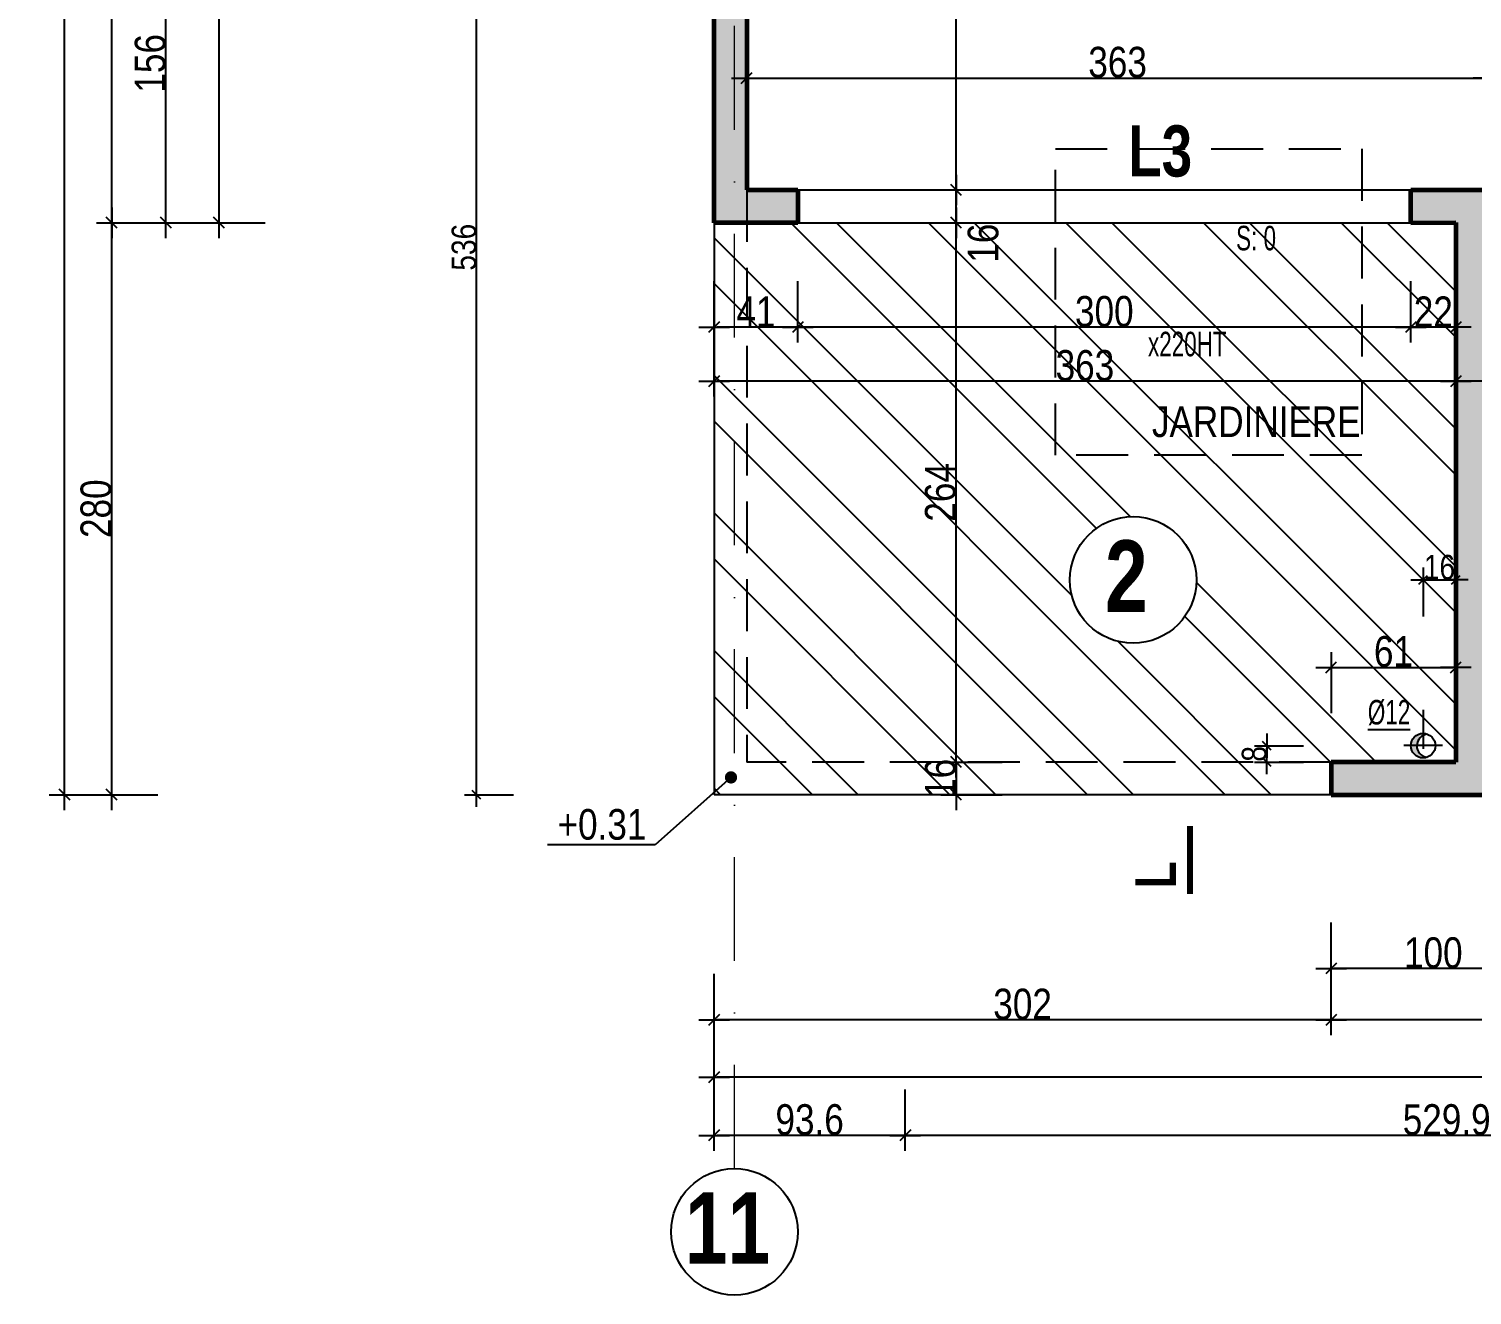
# Model space of a CAD drawing. Header units: millimetres. Extents: x 30537 to 37023, y -37354 to 0.
# Drawn here: x 30614 to 31320, y -36906 to -36286 of the extents above; entities that cross this region are included whole.
import ezdxf
from ezdxf.enums import TextEntityAlignment as Align

# ---------------------------------------------------------------- set-up
doc = ezdxf.new("R2010")
doc.units = ezdxf.units.MM
doc.linetypes.add('CACHEX2', pattern=[19.05, 12.7, -6.35])
doc.linetypes.add('TIRETPTX2', pattern=[50.8, 25.4, -12.7, 0, -12.7])
for name, color, linetype in [('01_cote_gen', 4, 'Continuous'), ('01_linteaux', 2, 'Continuous'), ('01_murs_sup', 2, 'CACHEX2'), ('01_poch_murs', 253, 'Continuous'), ('01_poch_poteaux', 250, 'Continuous'), ('01_resv', 32, 'Continuous'), ('01_texte', 230, 'Continuous'), ('AA_COTES', 2, 'Continuous')]:
    doc.layers.add(name, color=color, linetype=linetype)
doc.layers.add('01_murs_coup', color=5, linetype='Continuous', lineweight=60)
doc.layers.add('01_tram_axes', color=2, linetype='TIRETPTX2', lineweight=9)
doc.styles.add('ARIAL NA', font='ARIALN.TTF')
doc.styles.add('impact', font='impact.ttf')
doc.styles.add('STYLE2', font='ARIALN.TTF')
doc.dimstyles.new('JB50', dxfattribs={"dimscale": 0.1, "dimtxt": 150, "dimasz": 15, "dimexe": 0.1, "dimexo": 0.1, "dimgap": 0.09, "dimtad": 1, "dimdec": 1, "dimdsep": 46, "dimtxsty": 'STYLE2', "dimblk1": 'BOND_G', "dimblk2": 'BOND_D', "dimsah": 1, "dimcen": 1.5, "dimdle": 0.01, "dimse1": 1, "dimse2": 1, "dimclrd": 4, "dimclre": 2, "dimclrt": 6, "dimazin": 2, "dimtfac": 2.333333, "dimtdec": 1, "dimtix": 1, "dimtmove": 2, "dimatfit": 3, "dimldrblk": 'BOND_G', "dimfxl": 1, "dimtolj": 1, "dimtzin": 0, "dimarcsym": 0})
doc.dimstyles.new('JB50res', dxfattribs={"dimscale": 0.1, "dimtxt": 120, "dimasz": 12, "dimexe": 0.1, "dimexo": 0.1, "dimgap": 0.09, "dimtad": 1, "dimdec": 1, "dimdsep": 46, "dimtxsty": 'STYLE2', "dimblk1": 'BOND_G', "dimblk2": 'BOND_D', "dimsah": 1, "dimcen": 1.5, "dimdle": 0.01, "dimse1": 1, "dimse2": 1, "dimclrd": 4, "dimclre": 2, "dimclrt": 6, "dimazin": 2, "dimtfac": 2.333333, "dimtdec": 1, "dimtix": 1, "dimtmove": 2, "dimatfit": 3, "dimldrblk": 'BOND_G', "dimfxl": 1, "dimtolj": 1, "dimtzin": 0, "dimarcsym": 0})

# ---------------------------------------------------------------- blocks, each defined once
blk = doc.blocks.new('BOND_G')
at = {"layer": 'AA_COTES', "color": 0}
for p, q in [((0, -5), (0, 15)), ((5, 0), (-5, 0)), ((1.77, 1.77), (-1.77, -1.77))]:
    blk.add_line(p, q, dxfattribs=at)
blk = doc.blocks.new('BOND_D')
at = {"layer": 'AA_COTES', "color": 0}
for p, q in [((0, 5), (0, -15)), ((5, 0), (-5, 0)), ((-1.77, -1.77), (1.77, 1.77))]:
    blk.add_line(p, q, dxfattribs=at)
blk = doc.blocks.new('*D4093')
at = {"layer": '01_cote_gen', "color": 4, "lineweight": -2, "ltscale": 0.1, "transparency": 16777216}
blk.add_line((30631.48, -36659.51), (30631.48, -33953.51), dxfattribs=at)
at = {"layer": 'Defpoints', "color": 0, "ltscale": 0.1, "transparency": 16777216}
for p in [(30631.48, -33952.01), (30672.52, -33952.01), (30760.06, -36661.01)]:
    blk.add_point(p, dxfattribs=at)
at = {"layer": '01_cote_gen', "color": 4, "lineweight": -2, "ltscale": 0.1, "transparency": 16777216, "xscale": 1.5, "yscale": 1.5, "zscale": 1.5}
for name, p, rotation in [('BOND_D', (30631.48, -33952.01), 90), ('BOND_G', (30631.48, -36661.01), 270)]:
    blk.add_blockref(name, p, dxfattribs=dict(at, rotation=rotation))
at = {"layer": '01_cote_gen', "color": 6, "ltscale": 0.1, "transparency": 16777216, "insert": (30623.81, -35306.51), "char_height": 15, "attachment_point": 5, "rotation": 90, "style": 'STYLE2'}
blk.add_mtext('\\A1;2709', dxfattribs=at)
blk = doc.blocks.new('*D4094')
at = {"layer": '01_cote_gen', "color": 4, "lineweight": -2, "ltscale": 0.1, "transparency": 16777216}
blk.add_line((30654.52, -36659.51), (30654.52, -36382.51), dxfattribs=at)
at = {"layer": 'Defpoints', "color": 0, "ltscale": 0.1, "transparency": 16777216}
for p in [(30654.52, -36381.01), (30760.06, -36381.01), (30760.06, -36661.01)]:
    blk.add_point(p, dxfattribs=at)
at = {"layer": '01_cote_gen', "color": 4, "lineweight": -2, "ltscale": 0.1, "transparency": 16777216, "xscale": 1.5, "yscale": 1.5, "zscale": 1.5}
for name, p, rotation in [('BOND_D', (30654.52, -36381.01), 90), ('BOND_G', (30654.52, -36661.01), 270)]:
    blk.add_blockref(name, p, dxfattribs=dict(at, rotation=rotation))
at = {"layer": '01_cote_gen', "color": 6, "ltscale": 0.1, "transparency": 16777216, "insert": (30646.85, -36521.01), "char_height": 15, "attachment_point": 5, "rotation": 90, "style": 'STYLE2'}
blk.add_mtext('\\A1;280', dxfattribs=at)
blk = doc.blocks.new('*D4095')
at = {"layer": '01_cote_gen', "color": 4, "lineweight": -2, "ltscale": 0.1, "transparency": 16777216}
blk.add_line((30654.52, -36379.51), (30654.52, -33953.51), dxfattribs=at)
at = {"layer": 'Defpoints', "color": 0, "ltscale": 0.1, "transparency": 16777216}
for p in [(30654.52, -33952.01), (30672.52, -33952.01), (30672.52, -36381.01)]:
    blk.add_point(p, dxfattribs=at)
at = {"layer": '01_cote_gen', "color": 4, "lineweight": -2, "ltscale": 0.1, "transparency": 16777216, "xscale": 1.5, "yscale": 1.5, "zscale": 1.5}
for name, p, rotation in [('BOND_D', (30654.52, -33952.01), 90), ('BOND_G', (30654.52, -36381.01), 270)]:
    blk.add_blockref(name, p, dxfattribs=dict(at, rotation=rotation))
at = {"layer": '01_cote_gen', "color": 6, "ltscale": 0.1, "transparency": 16777216, "insert": (30646.85, -35166.51), "char_height": 15, "attachment_point": 5, "rotation": 90, "style": 'STYLE2'}
blk.add_mtext('\\A1;2429', dxfattribs=at)
blk = doc.blocks.new('*D4096')
at = {"layer": '01_cote_gen', "color": 4, "lineweight": -2, "ltscale": 0.1, "transparency": 16777216}
blk.add_line((30681.07, -36379.51), (30681.07, -36226.51), dxfattribs=at)
at = {"layer": 'Defpoints', "color": 0, "ltscale": 0.1, "transparency": 16777216}
for p in [(30681.07, -36225.01), (30760.06, -36225.01), (30760.06, -36381.01)]:
    blk.add_point(p, dxfattribs=at)
at = {"layer": '01_cote_gen', "color": 4, "lineweight": -2, "ltscale": 0.1, "transparency": 16777216, "xscale": 1.5, "yscale": 1.5, "zscale": 1.5}
for name, p, rotation in [('BOND_D', (30681.07, -36225.01), 90), ('BOND_G', (30681.07, -36381.01), 270)]:
    blk.add_blockref(name, p, dxfattribs=dict(at, rotation=rotation))
at = {"layer": '01_cote_gen', "color": 6, "ltscale": 0.1, "transparency": 16777216, "insert": (30673.4, -36303.01), "char_height": 15, "attachment_point": 5, "rotation": 90, "style": 'STYLE2'}
blk.add_mtext('\\A1;156', dxfattribs=at)
blk = doc.blocks.new('*D4107')
at = {"layer": '01_cote_gen', "color": 4, "lineweight": -2, "ltscale": 2, "transparency": 16777216}
blk.add_line((32029.77, -36771.24), (31252.77, -36771.24), dxfattribs=at)
at = {"layer": 'Defpoints', "color": 0, "ltscale": 2, "transparency": 16777216}
for p in [(31251.27, -36685.56), (32031.27, -36685.56), (31251.27, -36771.24)]:
    blk.add_point(p, dxfattribs=at)
at = {"layer": '01_cote_gen', "color": 4, "lineweight": -2, "ltscale": 2, "transparency": 16777216, "xscale": 1.5, "yscale": 1.5, "zscale": 1.5, "rotation": 180}
blk.add_blockref('BOND_D', (31251.27, -36771.24), dxfattribs=at)
at = {"layer": '01_cote_gen', "color": 4, "lineweight": -2, "ltscale": 2, "transparency": 16777216, "xscale": 1.5, "yscale": 1.5, "zscale": 1.5}
blk.add_blockref('BOND_G', (32031.27, -36771.24), dxfattribs=at)
at = {"layer": '01_cote_gen', "color": 6, "lineweight": 0, "ltscale": 2, "transparency": 16777216, "insert": (31614.28, -36763.57), "char_height": 15, "attachment_point": 5, "style": 'STYLE2'}
blk.add_mtext('\\A1;780', dxfattribs=at)
blk = doc.blocks.new('*D4108')
at = {"layer": '01_cote_gen', "color": 4, "lineweight": -2, "ltscale": 2, "transparency": 16777216}
blk.add_line((31249.77, -36771.24), (30950.77, -36771.24), dxfattribs=at)
at = {"layer": 'Defpoints', "color": 0, "ltscale": 2, "transparency": 16777216}
for p in [(30949.27, -36685.56), (31251.27, -36685.56), (30949.27, -36771.24)]:
    blk.add_point(p, dxfattribs=at)
at = {"layer": '01_cote_gen', "color": 4, "lineweight": -2, "ltscale": 2, "transparency": 16777216, "xscale": 1.5, "yscale": 1.5, "zscale": 1.5, "rotation": 180}
blk.add_blockref('BOND_D', (30949.27, -36771.24), dxfattribs=at)
at = {"layer": '01_cote_gen', "color": 4, "lineweight": -2, "ltscale": 2, "transparency": 16777216, "xscale": 1.5, "yscale": 1.5, "zscale": 1.5}
blk.add_blockref('BOND_G', (31251.27, -36771.24), dxfattribs=at)
at = {"layer": '01_cote_gen', "color": 6, "lineweight": 0, "ltscale": 2, "transparency": 16777216, "insert": (31100.27, -36763.57), "char_height": 15, "attachment_point": 5, "style": 'STYLE2'}
blk.add_mtext('\\A1;302', dxfattribs=at)
blk = doc.blocks.new('*D4109')
at = {"layer": '01_cote_gen', "color": 4, "lineweight": -2, "ltscale": 2, "transparency": 16777216}
blk.add_line((32331.76, -36799.34), (30950.77, -36799.34), dxfattribs=at)
at = {"layer": 'Defpoints', "color": 0, "ltscale": 2, "transparency": 16777216}
for p in [(30949.27, -36753.24), (32333.26, -36753.24), (30949.27, -36799.34)]:
    blk.add_point(p, dxfattribs=at)
at = {"layer": '01_cote_gen', "color": 4, "lineweight": -2, "ltscale": 2, "transparency": 16777216, "xscale": 1.5, "yscale": 1.5, "zscale": 1.5, "rotation": 180}
blk.add_blockref('BOND_D', (30949.27, -36799.34), dxfattribs=at)
at = {"layer": '01_cote_gen', "color": 4, "lineweight": -2, "ltscale": 2, "transparency": 16777216, "xscale": 1.5, "yscale": 1.5, "zscale": 1.5}
blk.add_blockref('BOND_G', (32333.26, -36799.34), dxfattribs=at)
at = {"layer": '01_cote_gen', "color": 6, "lineweight": 0, "ltscale": 2, "transparency": 16777216, "insert": (31641.26, -36791.67), "char_height": 15, "attachment_point": 5, "style": 'STYLE2'}
blk.add_mtext('\\A1;1384', dxfattribs=at)
blk = doc.blocks.new('*D4472')
at = {"layer": '01_cote_gen', "color": 4, "lineweight": -2, "ltscale": 2, "transparency": 16777216}
blk.add_line((31349.77, -36746.1), (31252.77, -36746.1), dxfattribs=at)
at = {"layer": 'Defpoints', "color": 0, "ltscale": 2, "transparency": 16777216}
for p in [(31251.27, -36661.01), (31351.27, -36661.01), (31251.27, -36746.1)]:
    blk.add_point(p, dxfattribs=at)
at = {"layer": '01_cote_gen', "color": 4, "lineweight": -2, "ltscale": 2, "transparency": 16777216, "xscale": 1.5, "yscale": 1.5, "zscale": 1.5, "rotation": 180}
blk.add_blockref('BOND_D', (31251.27, -36746.1), dxfattribs=at)
at = {"layer": '01_cote_gen', "color": 4, "lineweight": -2, "ltscale": 2, "transparency": 16777216, "xscale": 1.5, "yscale": 1.5, "zscale": 1.5}
blk.add_blockref('BOND_G', (31351.27, -36746.1), dxfattribs=at)
at = {"layer": '01_cote_gen', "color": 6, "lineweight": 0, "ltscale": 2, "transparency": 16777216, "insert": (31301.27, -36738.43), "char_height": 15, "attachment_point": 5, "style": 'STYLE2'}
blk.add_mtext('\\A1;100', dxfattribs=at)
blk = doc.blocks.new('*D4145')
at = {"layer": '01_cote_gen', "color": 4, "lineweight": -2, "ltscale": 0.1, "transparency": 16777216}
blk.add_line((30707.03, -36379.51), (30707.03, -35584.51), dxfattribs=at)
at = {"layer": 'Defpoints', "color": 0, "ltscale": 0.1, "transparency": 16777216}
for p in [(30707.03, -35583.01), (30925.19, -35583.01), (31057.89, -36381.01)]:
    blk.add_point(p, dxfattribs=at)
at = {"layer": '01_cote_gen', "color": 4, "lineweight": -2, "ltscale": 0.1, "transparency": 16777216, "xscale": 1.5, "yscale": 1.5, "zscale": 1.5}
for name, p, rotation in [('BOND_D', (30707.03, -35583.01), 90), ('BOND_G', (30707.03, -36381.01), 270)]:
    blk.add_blockref(name, p, dxfattribs=dict(at, rotation=rotation))
at = {"layer": '01_cote_gen', "color": 6, "ltscale": 0.1, "transparency": 16777216, "insert": (30699.37, -35982.01), "char_height": 15, "attachment_point": 5, "rotation": 90, "style": 'STYLE2'}
blk.add_mtext('\\A1;798', dxfattribs=at)
blk = doc.blocks.new('*D4201')
at = {"layer": '01_cote_gen', "color": 4, "lineweight": -2, "ltscale": 0.1, "transparency": 16777216}
blk.add_line((31326.77, -36458.63), (31313.77, -36458.63), dxfattribs=at)
at = {"layer": 'Defpoints', "color": 0, "ltscale": 0.1, "transparency": 16777216}
for p in [(31312.27, -36423.56), (31328.27, -36423.56), (31312.27, -36458.63)]:
    blk.add_point(p, dxfattribs=at)
at = {"layer": '01_cote_gen', "color": 4, "lineweight": -2, "ltscale": 0.1, "transparency": 16777216, "xscale": 1.5, "yscale": 1.5, "zscale": 1.5, "rotation": 180}
blk.add_blockref('BOND_D', (31312.27, -36458.63), dxfattribs=at)
at = {"layer": '01_cote_gen', "color": 4, "lineweight": -2, "ltscale": 0.1, "transparency": 16777216, "xscale": 1.5, "yscale": 1.5, "zscale": 1.5}
blk.add_blockref('BOND_G', (31328.27, -36458.63), dxfattribs=at)
at = {"layer": '01_cote_gen', "color": 6, "ltscale": 0.1, "transparency": 16777216, "insert": (31340.69, -36471.23), "char_height": 15, "attachment_point": 5, "style": 'STYLE2'}
blk.add_mtext('\\A1;16', dxfattribs=at)
blk = doc.blocks.new('*D4202')
at = {"layer": '01_cote_gen', "color": 4, "lineweight": -2, "ltscale": 0.1, "transparency": 16777216}
blk.add_line((31310.77, -36432.17), (31291.77, -36432.17), dxfattribs=at)
at = {"layer": 'Defpoints', "color": 0, "ltscale": 0.1, "transparency": 16777216}
for p in [(31290.27, -36354.54), (31312.27, -36354.54), (31290.27, -36432.17)]:
    blk.add_point(p, dxfattribs=at)
at = {"layer": '01_cote_gen', "color": 4, "lineweight": -2, "ltscale": 0.1, "transparency": 16777216, "xscale": 1.5, "yscale": 1.5, "zscale": 1.5, "rotation": 180}
blk.add_blockref('BOND_D', (31290.27, -36432.17), dxfattribs=at)
at = {"layer": '01_cote_gen', "color": 4, "lineweight": -2, "ltscale": 0.1, "transparency": 16777216, "xscale": 1.5, "yscale": 1.5, "zscale": 1.5}
blk.add_blockref('BOND_G', (31312.27, -36432.17), dxfattribs=at)
at = {"layer": '01_cote_gen', "color": 6, "ltscale": 0.1, "transparency": 16777216, "insert": (31301.27, -36424.63), "char_height": 15, "attachment_point": 5, "style": 'STYLE2'}
blk.add_mtext('\\A1;22', dxfattribs=at)
blk = doc.blocks.new('*D4203')
at = {"layer": '01_cote_gen', "color": 4, "lineweight": -2, "ltscale": 0.1, "transparency": 16777216}
blk.add_line((31288.77, -36432.17), (30991.77, -36432.17), dxfattribs=at)
at = {"layer": 'Defpoints', "color": 0, "ltscale": 0.1, "transparency": 16777216}
for p in [(30990.27, -36354.54), (31290.27, -36354.54), (30990.27, -36432.17)]:
    blk.add_point(p, dxfattribs=at)
at = {"layer": '01_cote_gen', "color": 4, "lineweight": -2, "ltscale": 0.1, "transparency": 16777216, "xscale": 1.5, "yscale": 1.5, "zscale": 1.5, "rotation": 180}
blk.add_blockref('BOND_D', (30990.27, -36432.17), dxfattribs=at)
at = {"layer": '01_cote_gen', "color": 4, "lineweight": -2, "ltscale": 0.1, "transparency": 16777216, "xscale": 1.5, "yscale": 1.5, "zscale": 1.5}
blk.add_blockref('BOND_G', (31290.27, -36432.17), dxfattribs=at)
at = {"layer": '01_cote_gen', "color": 6, "ltscale": 0.1, "transparency": 16777216, "insert": (31140.27, -36424.5), "char_height": 15, "attachment_point": 5, "style": 'STYLE2'}
blk.add_mtext('\\A1;300', dxfattribs=at)
blk = doc.blocks.new('*D4204')
at = {"layer": '01_cote_gen', "color": 4, "lineweight": -2, "ltscale": 0.1, "transparency": 16777216}
blk.add_line((30988.77, -36432.17), (30950.77, -36432.17), dxfattribs=at)
at = {"layer": 'Defpoints', "color": 0, "ltscale": 0.1, "transparency": 16777216}
for p in [(30990.27, -36354.54), (30949.27, -36371.15), (30949.27, -36432.17)]:
    blk.add_point(p, dxfattribs=at)
at = {"layer": '01_cote_gen', "color": 4, "lineweight": -2, "ltscale": 0.1, "transparency": 16777216, "xscale": 1.5, "yscale": 1.5, "zscale": 1.5, "rotation": 180}
blk.add_blockref('BOND_D', (30949.27, -36432.17), dxfattribs=at)
at = {"layer": '01_cote_gen', "color": 4, "lineweight": -2, "ltscale": 0.1, "transparency": 16777216, "xscale": 1.5, "yscale": 1.5, "zscale": 1.5}
blk.add_blockref('BOND_G', (30990.27, -36432.17), dxfattribs=at)
at = {"layer": '01_cote_gen', "color": 6, "ltscale": 0.1, "transparency": 16777216, "insert": (30969.77, -36424.63), "char_height": 15, "attachment_point": 5, "style": 'STYLE2'}
blk.add_mtext('\\A1;41', dxfattribs=at)
blk = doc.blocks.new('*D4205')
at = {"layer": '01_cote_gen', "color": 4, "lineweight": -2, "ltscale": 0.1, "transparency": 16777216}
blk.add_line((31310.77, -36458.63), (30950.77, -36458.63), dxfattribs=at)
at = {"layer": 'Defpoints', "color": 0, "ltscale": 0.1, "transparency": 16777216}
for p in [(30949.27, -36451.13), (31312.27, -36451.13), (30949.27, -36458.63)]:
    blk.add_point(p, dxfattribs=at)
at = {"layer": '01_cote_gen', "color": 4, "lineweight": -2, "ltscale": 0.1, "transparency": 16777216, "xscale": 1.5, "yscale": 1.5, "zscale": 1.5, "rotation": 180}
blk.add_blockref('BOND_D', (30949.27, -36458.63), dxfattribs=at)
at = {"layer": '01_cote_gen', "color": 4, "lineweight": -2, "ltscale": 0.1, "transparency": 16777216, "xscale": 1.5, "yscale": 1.5, "zscale": 1.5}
blk.add_blockref('BOND_G', (31312.27, -36458.63), dxfattribs=at)
at = {"layer": '01_cote_gen', "color": 6, "ltscale": 0.1, "transparency": 16777216, "insert": (31130.77, -36450.97), "char_height": 15, "attachment_point": 5, "style": 'STYLE2'}
blk.add_mtext('\\A1;363', dxfattribs=at)
blk = doc.blocks.new('*D4208')
at = {"layer": '01_cote_gen', "color": 4, "lineweight": -2, "ltscale": 0.1, "transparency": 16777216}
blk.add_line((31252.77, -36598.67), (31310.77, -36598.67), dxfattribs=at)
at = {"layer": 'Defpoints', "color": 0, "ltscale": 0.1, "transparency": 16777216}
for p in [(31312.27, -36598.67), (31312.27, -36610.19), (31251.27, -36645.01)]:
    blk.add_point(p, dxfattribs=at)
at = {"layer": '01_cote_gen', "color": 4, "lineweight": -2, "ltscale": 0.1, "transparency": 16777216, "xscale": 1.5, "yscale": 1.5, "zscale": 1.5, "rotation": 180}
blk.add_blockref('BOND_G', (31251.27, -36598.67), dxfattribs=at)
at = {"layer": '01_cote_gen', "color": 4, "lineweight": -2, "ltscale": 0.1, "transparency": 16777216, "xscale": 1.5, "yscale": 1.5, "zscale": 1.5}
blk.add_blockref('BOND_D', (31312.27, -36598.67), dxfattribs=at)
at = {"layer": '01_cote_gen', "color": 6, "ltscale": 0.1, "transparency": 16777216, "insert": (31281.77, -36591), "char_height": 15, "attachment_point": 5, "style": 'STYLE2'}
blk.add_mtext('\\A1;61', dxfattribs=at)
blk = doc.blocks.new('*D4210')
at = {"layer": '01_cote_gen', "color": 4, "lineweight": -2, "ltscale": 0.1, "transparency": 16777216}
blk.add_line((31067.77, -36379.51), (31067.77, -36366.51), dxfattribs=at)
at = {"layer": 'Defpoints', "color": 0, "ltscale": 0.1, "transparency": 16777216}
for p in [(31067.77, -36365.01), (31070.04, -36365.01), (31070.04, -36381.01)]:
    blk.add_point(p, dxfattribs=at)
at = {"layer": '01_cote_gen', "color": 4, "lineweight": -2, "ltscale": 0.1, "transparency": 16777216, "xscale": 1.5, "yscale": 1.5, "zscale": 1.5}
for name, p, rotation in [('BOND_D', (31067.77, -36365.01), 90), ('BOND_G', (31067.77, -36381.01), 270)]:
    blk.add_blockref(name, p, dxfattribs=dict(at, rotation=rotation))
at = {"layer": '01_cote_gen', "color": 6, "ltscale": 0.1, "transparency": 16777216, "insert": (31081.02, -36391.04), "char_height": 15, "attachment_point": 5, "rotation": 90, "style": 'STYLE2'}
blk.add_mtext('\\A1;16', dxfattribs=at)
blk = doc.blocks.new('*D4211')
at = {"layer": '01_cote_gen', "color": 4, "lineweight": -2, "ltscale": 0.1, "transparency": 16777216}
blk.add_line((31067.77, -36363.51), (31067.77, -35610.51), dxfattribs=at)
at = {"layer": 'Defpoints', "color": 0, "ltscale": 0.1, "transparency": 16777216}
for p in [(31067.77, -35609.01), (31133.66, -35609.01), (31075.27, -36365.01)]:
    blk.add_point(p, dxfattribs=at)
at = {"layer": '01_cote_gen', "color": 4, "lineweight": -2, "ltscale": 0.1, "transparency": 16777216, "xscale": 1.5, "yscale": 1.5, "zscale": 1.5}
for name, p, rotation in [('BOND_D', (31067.77, -35609.01), 90), ('BOND_G', (31067.77, -36365.01), 270)]:
    blk.add_blockref(name, p, dxfattribs=dict(at, rotation=rotation))
at = {"layer": '01_cote_gen', "color": 6, "ltscale": 0.1, "transparency": 16777216, "insert": (31060.1, -35987.01), "char_height": 15, "attachment_point": 5, "rotation": 90, "style": 'STYLE2'}
blk.add_mtext('\\A1;756', dxfattribs=at)
blk = doc.blocks.new('*D4216')
at = {"layer": '01_cote_gen', "color": 4, "lineweight": -2, "ltscale": 0.1, "transparency": 16777216}
blk.add_line((30966.77, -36310.2), (31326.77, -36310.2), dxfattribs=at)
at = {"layer": 'Defpoints', "color": 0, "ltscale": 0.1, "transparency": 16777216}
for p in [(31328.27, -36310.2), (30965.27, -36312.22), (31328.27, -36365)]:
    blk.add_point(p, dxfattribs=at)
at = {"layer": '01_cote_gen', "color": 4, "lineweight": -2, "ltscale": 0.1, "transparency": 16777216, "xscale": 1.5, "yscale": 1.5, "zscale": 1.5, "rotation": 180}
blk.add_blockref('BOND_G', (30965.27, -36310.2), dxfattribs=at)
at = {"layer": '01_cote_gen', "color": 4, "lineweight": -2, "ltscale": 0.1, "transparency": 16777216, "xscale": 1.5, "yscale": 1.5, "zscale": 1.5}
blk.add_blockref('BOND_D', (31328.27, -36310.2), dxfattribs=at)
at = {"layer": '01_cote_gen', "color": 6, "ltscale": 0.1, "transparency": 16777216, "insert": (31146.77, -36302.54), "char_height": 15, "attachment_point": 5, "style": 'STYLE2'}
blk.add_mtext('\\A1;363', dxfattribs=at)
blk = doc.blocks.new('*D4217')
at = {"layer": '01_cote_gen', "color": 4, "lineweight": -2, "ltscale": 0.1, "transparency": 16777216}
blk.add_line((31370.22, -36366.5), (31370.22, -36643.51), dxfattribs=at)
at = {"layer": 'Defpoints', "color": 0, "ltscale": 0.1, "transparency": 16777216}
for p in [(31315.08, -36365), (31338.08, -36645.01), (31370.22, -36645.01)]:
    blk.add_point(p, dxfattribs=at)
at = {"layer": '01_cote_gen', "color": 4, "lineweight": -2, "ltscale": 0.1, "transparency": 16777216, "xscale": 1.5, "yscale": 1.5, "zscale": 1.5}
for name, p, rotation in [('BOND_G', (31370.22, -36365), 90), ('BOND_D', (31370.22, -36645.01), 270)]:
    blk.add_blockref(name, p, dxfattribs=dict(at, rotation=rotation))
at = {"layer": '01_cote_gen', "color": 6, "ltscale": 0.1, "transparency": 16777216, "insert": (31362.56, -36505), "char_height": 15, "attachment_point": 5, "rotation": 90, "style": 'STYLE2'}
blk.add_mtext('\\A1;280', dxfattribs=at)
blk = doc.blocks.new('*D4234')
at = {"layer": '01_cote_gen', "color": 4, "lineweight": -2, "ltscale": 0.1, "transparency": 16777216}
for p, q in [((31067.77, -36643.51), (31067.77, -36642.01)), ((31067.77, -36645.01), (31067.77, -36661.01)), ((31067.77, -36662.51), (31067.77, -36664.01))]:
    blk.add_line(p, q, dxfattribs=at)
at = {"layer": 'Defpoints', "color": 0, "ltscale": 0.1, "transparency": 16777216}
for p in [(31251.27, -36645.01), (31067.77, -36661.01), (31238.68, -36661.01)]:
    blk.add_point(p, dxfattribs=at)
at = {"layer": '01_cote_gen', "color": 4, "lineweight": -2, "ltscale": 0.1, "transparency": 16777216, "xscale": 1.5, "yscale": 1.5, "zscale": 1.5}
for name, p, rotation in [('BOND_G', (31067.77, -36645.01), 270), ('BOND_D', (31067.77, -36661.01), 90)]:
    blk.add_blockref(name, p, dxfattribs=dict(at, rotation=rotation))
at = {"layer": '01_cote_gen', "color": 6, "ltscale": 0.1, "transparency": 16777216, "insert": (31060.1, -36653.01), "char_height": 15, "attachment_point": 5, "rotation": 90, "style": 'STYLE2'}
blk.add_mtext('\\A1;16', dxfattribs=at)
blk = doc.blocks.new('*D4235')
at = {"layer": '01_cote_gen', "color": 4, "lineweight": -2, "ltscale": 0.1, "transparency": 16777216}
blk.add_line((31067.77, -36643.51), (31067.77, -36382.51), dxfattribs=at)
at = {"layer": 'Defpoints', "color": 0, "ltscale": 0.1, "transparency": 16777216}
for p in [(31067.77, -36381.01), (31090.27, -36381.01), (31090.27, -36645.01)]:
    blk.add_point(p, dxfattribs=at)
at = {"layer": '01_cote_gen', "color": 4, "lineweight": -2, "ltscale": 0.1, "transparency": 16777216, "xscale": 1.5, "yscale": 1.5, "zscale": 1.5}
for name, p, rotation in [('BOND_D', (31067.77, -36381.01), 90), ('BOND_G', (31067.77, -36645.01), 270)]:
    blk.add_blockref(name, p, dxfattribs=dict(at, rotation=rotation))
at = {"layer": '01_cote_gen', "color": 6, "ltscale": 0.1, "transparency": 16777216, "insert": (31060.1, -36513.01), "char_height": 15, "attachment_point": 5, "rotation": 90, "style": 'STYLE2'}
blk.add_mtext('\\A1;264', dxfattribs=at)
blk = doc.blocks.new('*D4270')
at = {"layer": '01_cote_gen', "color": 4, "lineweight": -2, "ltscale": 0.1, "transparency": 16777216}
blk.add_line((31571.27, -36827.78), (31044.36, -36827.78), dxfattribs=at)
at = {"layer": 'Defpoints', "color": 0, "ltscale": 0.1, "transparency": 16777216}
for p in [(31042.86, -36787.68), (31042.86, -36827.78), (31572.77, -36827.75)]:
    blk.add_point(p, dxfattribs=at)
at = {"layer": '01_cote_gen', "color": 4, "lineweight": -2, "ltscale": 0.1, "transparency": 16777216, "xscale": 1.5, "yscale": 1.5, "zscale": 1.5, "rotation": 180}
blk.add_blockref('BOND_D', (31042.86, -36827.78), dxfattribs=at)
at = {"layer": '01_cote_gen', "color": 4, "lineweight": -2, "ltscale": 0.1, "transparency": 16777216, "xscale": 1.5, "yscale": 1.5, "zscale": 1.5}
blk.add_blockref('BOND_G', (31572.77, -36827.78), dxfattribs=at)
at = {"layer": '01_cote_gen', "color": 6, "ltscale": 0.1, "transparency": 16777216, "insert": (31307.82, -36820.12), "char_height": 15, "attachment_point": 5, "style": 'STYLE2'}
blk.add_mtext('\\A1;529.9', dxfattribs=at)
blk = doc.blocks.new('*D4271')
at = {"layer": '01_cote_gen', "color": 4, "lineweight": -2, "ltscale": 0.1, "transparency": 16777216}
blk.add_line((31041.36, -36827.78), (30950.77, -36827.78), dxfattribs=at)
at = {"layer": 'Defpoints', "color": 0, "ltscale": 0.1, "transparency": 16777216}
for p in [(30949.27, -36806.84), (31042.86, -36811.8), (30949.27, -36827.78)]:
    blk.add_point(p, dxfattribs=at)
at = {"layer": '01_cote_gen', "color": 4, "lineweight": -2, "ltscale": 0.1, "transparency": 16777216, "xscale": 1.5, "yscale": 1.5, "zscale": 1.5, "rotation": 180}
blk.add_blockref('BOND_D', (30949.27, -36827.78), dxfattribs=at)
at = {"layer": '01_cote_gen', "color": 4, "lineweight": -2, "ltscale": 0.1, "transparency": 16777216, "xscale": 1.5, "yscale": 1.5, "zscale": 1.5}
blk.add_blockref('BOND_G', (31042.86, -36827.78), dxfattribs=at)
at = {"layer": '01_cote_gen', "color": 6, "ltscale": 0.1, "transparency": 16777216, "insert": (30996.06, -36820.12), "char_height": 15, "attachment_point": 5, "style": 'STYLE2'}
blk.add_mtext('\\A1;93.6', dxfattribs=at)
blk = doc.blocks.new('*D4070')
at = {"layer": '01_poch_poteaux', "color": 4, "lineweight": -2, "ltscale": 0.1, "transparency": 16777216}
blk.add_line((31219.75, -36643.81), (31219.75, -36638.21), dxfattribs=at)
at = {"layer": 'Defpoints', "color": 0, "ltscale": 0.1, "transparency": 16777216}
for p in [(31219.75, -36637.01), (31256.18, -36637.01), (31256.18, -36645.01)]:
    blk.add_point(p, dxfattribs=at)
at = {"layer": '01_poch_poteaux', "color": 4, "lineweight": -2, "ltscale": 0.1, "transparency": 16777216, "xscale": 1.2, "yscale": 1.2, "zscale": 1.2}
for name, p, rotation in [('BOND_D', (31219.75, -36637.01), 90), ('BOND_G', (31219.75, -36645.01), 270)]:
    blk.add_blockref(name, p, dxfattribs=dict(at, rotation=rotation))
at = {"layer": '01_poch_poteaux', "color": 6, "ltscale": 0.1, "transparency": 16777216, "insert": (31213.61, -36641.01), "char_height": 12, "attachment_point": 5, "rotation": 90, "style": 'STYLE2'}
blk.add_mtext('\\A1;8', dxfattribs=at)
blk = doc.blocks.new('*D4071')
at = {"layer": '01_poch_poteaux', "color": 4, "lineweight": -2, "ltscale": 0.1, "transparency": 16777216}
blk.add_line((31297.47, -36555.83), (31311.07, -36555.83), dxfattribs=at)
at = {"layer": 'Defpoints', "color": 0, "ltscale": 0.1, "transparency": 16777216}
for p in [(31312.27, -36555.83), (31296.27, -36570.24), (31312.27, -36570.24)]:
    blk.add_point(p, dxfattribs=at)
at = {"layer": '01_poch_poteaux', "color": 4, "lineweight": -2, "ltscale": 0.1, "transparency": 16777216, "xscale": 1.2, "yscale": 1.2, "zscale": 1.2, "rotation": 180}
blk.add_blockref('BOND_G', (31296.27, -36555.83), dxfattribs=at)
at = {"layer": '01_poch_poteaux', "color": 4, "lineweight": -2, "ltscale": 0.1, "transparency": 16777216, "xscale": 1.2, "yscale": 1.2, "zscale": 1.2}
blk.add_blockref('BOND_D', (31312.27, -36555.83), dxfattribs=at)
at = {"layer": '01_poch_poteaux', "color": 6, "ltscale": 0.1, "transparency": 16777216, "insert": (31304.27, -36549.69), "char_height": 12, "attachment_point": 5, "style": 'STYLE2'}
blk.add_mtext('\\A1;16', dxfattribs=at)
blk = doc.blocks.new('*D4434')
at = {"layer": '01_cote_gen', "color": 4, "lineweight": -2, "ltscale": 0.1, "transparency": 16777216}
blk.add_line((30833.08, -36659.81), (30833.08, -36126.21), dxfattribs=at)
at = {"layer": 'Defpoints', "color": 0, "ltscale": 0.1, "transparency": 16777216}
for p in [(30833.08, -36125.01), (30949.27, -36125.01), (30959.26, -36661.01)]:
    blk.add_point(p, dxfattribs=at)
at = {"layer": '01_cote_gen', "color": 4, "lineweight": -2, "ltscale": 0.1, "transparency": 16777216, "xscale": 1.2, "yscale": 1.2, "zscale": 1.2}
for name, p, rotation in [('BOND_D', (30833.08, -36125.01), 90), ('BOND_G', (30833.08, -36661.01), 270)]:
    blk.add_blockref(name, p, dxfattribs=dict(at, rotation=rotation))
at = {"layer": '01_cote_gen', "color": 6, "ltscale": 0.1, "transparency": 16777216, "insert": (30826.94, -36393.01), "char_height": 12, "attachment_point": 5, "rotation": 90, "style": 'STYLE2'}
blk.add_mtext('\\A1;536', dxfattribs=at)

msp = doc.modelspace()

# ---------------------------------------------------------------- hatches: boundary and pattern name
at = {"layer": '01_poch_murs', "ltscale": 0.1}
h = msp.add_hatch(color=256, dxfattribs=at)
h.dxf.hatch_style = 1
h.paths.add_polyline_path([(31662.26, -33952.01), (31565.27, -33952.01), (31565.27, -33752.01), (31565.27, -33952.01), (31462.26, -33952.01), (31462.26, -33968.01), (31565.26, -33968.01), (31565.26, -34613.01), (31583.26, -34613.01), (31583.26, -34579.01), (31959.27, -34579.01), (31959.26, -34560.98), (31583.26, -34561.01), (31583.26, -33968.01), (31662.26, -33968.01)])
h.paths.add_polyline_path([(31362.26, -33952.01), (31262.26, -33952.01), (31262.26, -33968.01), (31362.26, -33968.01)])
h.paths.add_polyline_path([(31062.26, -33952.01), (30949.27, -33952.01), (30949.27, -34424.01), (30965.27, -34424.01), (30965.27, -33968.01), (31062.26, -33968.01)])
h.paths.add_polyline_path([(32062.26, -33952.01), (31862.26, -33952.01), (31862.26, -33968.01), (32062.26, -33968.01)])
h.paths.add_polyline_path([(32333.26, -33752.01), (32317.27, -33752.01), (32317.27, -33952.01), (32317.26, -33952.01), (32162.26, -33952.01), (32162.26, -33968.01), (32317.26, -33968.01), (32317.26, -34561.01), (32061.26, -34561.01), (32061.26, -34579.01), (32333.26, -34578.99)])
h.paths.add_polyline_path([(32561.26, -33952.01), (32335.26, -33952.01), (32335.26, -34579.01), (32587.26, -34579.01), (32587.26, -34561.01), (32351.26, -34561.01), (32351.26, -33968.01), (32561.26, -33968.01)])
h.paths.add_polyline_path([(32819.26, -33952.01), (32661.26, -33952.01), (32661.26, -33968.01), (32819.26, -33968.01)])
h.paths.add_polyline_path([(33137.26, -33952.01), (32919.26, -33952.01), (32919.26, -33968.01), (33137.26, -33968.01)])
h.paths.add_polyline_path([(33374.26, -33952.01), (33237.26, -33952.01), (33237.26, -33968.01), (33358.26, -33968.01), (33358.26, -34019.01), (33374.26, -34019.01)])
h.paths.add_polyline_path([(33374.26, -34219.01), (33358.26, -34219.01), (33358.76, -34365.05), (33374.76, -34365.05)])
h.paths.add_polyline_path([(33374.76, -34465.05), (33358.76, -34465.05), (33358.26, -34635.01), (32932.26, -34635.01), (32932.26, -34570.01), (32912.26, -34570.01), (32912.26, -34635.01), (32746.26, -34635.01), (32746.26, -34561.01), (32689.26, -34561.01), (32689.26, -34579.01), (32728.26, -34579.01), (32728.26, -34709.01), (32689.26, -34709.01), (32689.26, -34727.01), (32746.26, -34727.01), (32746.26, -34653.01), (32912.26, -34653.01), (32912.26, -34718.01), (32932.26, -34718.01), (32932.26, -34653.01), (33358.26, -34653.01), (33358.26, -34823.01), (33374.26, -34823.01)])
h.paths.add_polyline_path([(32587.26, -34709.01), (32335.26, -34709.01), (32335.26, -35336.01), (32596.26, -35336.01), (32596.26, -35320.01), (32351.26, -35320.01), (32351.26, -34727.01), (32587.26, -34727.01)])
h.paths.add_polyline_path([(33374.26, -34923.01), (33358.26, -34923.01), (33358.26, -35019.01), (33374.26, -35019.01)])
h.paths.add_polyline_path([(31977.26, -34741.99), (31992.26, -34741.99), (31992.26, -34723.99), (31894.26, -34723.99), (31894.26, -34741.99), (31957.26, -34741.99), (31957.26, -34904.99), (31732.26, -34904.99), (31732.26, -34741.99), (31792.26, -34741.99), (31792.26, -34723.99), (31712.26, -34723.99), (31712.26, -35144.98), (31938.23, -35144.98), (31938.23, -35309.98), (31713.26, -35309.98), (31713.26, -35493.98), (31731.26, -35493.98), (31731.26, -35329.98), (31958.23, -35329.98), (31958.23, -35101.99), (32317.26, -35101.99), (32317.26, -35375.01), (32333.26, -35375.01), (32333.26, -34723.99), (32094.26, -34723.99), (32094.26, -34741.99), (32317.26, -34741.99), (32317.26, -35081.99), (31977.26, -35081.99)])
h.paths.add_polyline_path([(31957.26, -34924.99), (31957.26, -35014.99), (31732.26, -35014.99), (31732.26, -34924.99)], flags=16)
h.paths.add_polyline_path([(31957.26, -35034.99), (31957.26, -35081.99), (31938.23, -35081.99), (31938.23, -35124.98), (31732.26, -35124.98), (31732.26, -35034.99)], flags=16)
h.paths.add_polyline_path([(31583.26, -34715.01), (31565.26, -34715.01), (31565.26, -34779.01), (30965.27, -34779.01), (30965.27, -34524.01), (30949.27, -34524.01), (30949.27, -34924.01), (30965.27, -34924.01), (30965.27, -34797.01), (31565.26, -34797.01), (31565.26, -35203), (31583.26, -35203)])
h.paths.add_polyline_path([(31583.26, -35305), (31565.26, -35305), (31565.29, -35591.01), (30965.29, -35591.01), (30965.27, -35529.01), (30949.27, -35529.01), (30949.27, -35820.01), (30965.27, -35820.01), (30965.29, -35609.01), (31565.29, -35609.01), (31565.26, -35814.01), (31606.26, -35814.01), (31606.26, -35796.01), (31583.26, -35796.01)])
h.paths.add_polyline_path([(31731.26, -35595.98), (31713.26, -35595.98), (31713.26, -35796.01), (31708.26, -35796.01), (31708.26, -35814.01), (31713.26, -35814.01), (31713.26, -36205), (31482.26, -36205), (31482.26, -36223), (31713.26, -36223), (31713.26, -36381.01), (31953.26, -36381.01), (31953.26, -36645.01), (31698.27, -36645.01), (31698.27, -36661.01), (32031.27, -36661.01), (32031.27, -36645.01), (31969.26, -36645.01), (31969.26, -36381.01), (31987.26, -36381.01), (31987.26, -36365.01), (31731.26, -36365.01)])
h.paths.add_polyline_path([(32333.26, -35475.01), (32317.26, -35475.01), (32317.26, -35719.01), (32333.26, -35719.01)])
h.paths.add_polyline_path([(32333.26, -35819.01), (32317.26, -35819.01), (32317.26, -36019.01), (32333.26, -36019.01)])
h.paths.add_polyline_path([(32333.26, -36119.01), (32317.26, -36119.01), (32317.26, -36365.01), (32287.26, -36365.01), (32287.26, -36381.01), (32333.26, -36381.01)])
h.paths.add_polyline_path([(31328.27, -36365), (31290.27, -36365.01), (31290.27, -36381.01), (31312.27, -36381), (31312.27, -36645), (31251.27, -36645.01), (31251.27, -36661.01), (31351.27, -36661.01), (31351.27, -36645.01), (31328.27, -36645.01)])
h.paths.add_polyline_path([(30965.27, -36225.01), (30949.27, -36225.01), (30949.27, -36381.01), (30990.27, -36381.01), (30990.27, -36365.01), (30965.27, -36365.01)])
h.paths.add_polyline_path([(30965.27, -35920.01), (30949.27, -35920.01), (30949.27, -36125.01), (30965.27, -36125.01)])
h.paths.add_polyline_path([(31598.27, -36645.01), (31451.27, -36645.01), (31451.27, -36661.01), (31598.27, -36661.01)])
h.paths.add_polyline_path([(31964.26, -34760.38), (31964.41, -34760.38), (31964.41, -34749.79), (31964.26, -34749.79)], flags=16)
h.paths.add_polyline_path([(31317.06, -36497.71), (31317.06, -36466.48)], flags=16)
h = msp.add_hatch(dxfattribs=at)
h.set_pattern_fill('ANSI32', color=256, scale=5, angle=90)
h.set_pattern_definition([(135, (11025.045, -10155.59), (-33.67596, -33.67596), []), (135, (11025.045, -10133.14), (-33.67596, -33.67596), [])])
h.paths.add_polyline_path([(31312.27, -36381), (31290.27, -36381.01), (31042.86, -36381.01), (31042.86, -36661.01), (31251.27, -36661.01), (31251.27, -36645.01), (31312.27, -36645)])
h.paths.add_polyline_path([(31185.36, -36555.88, -1), (31123.4, -36555.88, -1)], flags=16)
h.paths.add_polyline_path([(31042.86, -36381.01), (30990.27, -36381.01), (30949.27, -36381.01), (30949.27, -36661.01), (31042.86, -36661.01)])
h.paths.add_polyline_path([(31131.24, -36580.25), (31170.85, -36580.25), (31170.85, -36527.75), (31131.24, -36527.75)], flags=24)
h.paths.add_polyline_path([(31261.9, -36397.86), (31287.68, -36397.86), (31287.68, -36379.23), (31261.9, -36379.23)], flags=9)
h.paths.add_polyline_path([(31158.58, -36449.68), (31203.21, -36449.68), (31203.21, -36431.3), (31158.58, -36431.3)], flags=24)
at = {"layer": '01_poch_poteaux', "ltscale": 0.1}
h = msp.add_hatch(color=256, dxfattribs=at)
h.dxf.hatch_style = 1
h.paths.add_polyline_path([(31351.27, -36645.01), (31328.27, -36645.01), (31312.27, -36645), (31251.27, -36645.01), (31251.27, -36661.01), (31351.27, -36661.01)])
h.paths.add_polyline_path([(31598.27, -36645.01), (31451.27, -36645.01), (31451.27, -36661.01), (31598.26, -36661.01)])
h.paths.add_polyline_path([(32031.27, -36645.01), (31969.26, -36645.01), (31953.26, -36645.01), (31698.27, -36645.01), (31698.27, -36661.01), (32031.27, -36661.01)])
at = {"layer": '01_resv'}
h = msp.add_hatch(color=256, dxfattribs=at)
h.dxf.hatch_style = 1
h.paths.add_polyline_path([(31298.51, -36631.44, 0.095857), (31296.27, -36631), (31296.27, -36632.03, -0.104121)])
h.paths.add_polyline_path([(31293.18, -36637), (31290.27, -36637, 0.414213), (31296.27, -36643), (31296.27, -36642.07, -0.28522)])
h.paths.add_polyline_path([(31296.27, -36642.07), (31296.27, -36643, 0.086594), (31298.3, -36642.65, -0.094843)])
h = msp.add_hatch(color=256, dxfattribs=at)
h.dxf.hatch_style = 1
h.paths.add_polyline_path([(31298.51, -36631.44, 0.531161), (31290.27, -36637, 0.519439), (31298.3, -36642.65, -0.93132)])

# ---------------------------------------------------------------- linework, layer by layer
at = {"layer": '01_linteaux', "ltscale": 0.1}
for p, q in [((30990.27, -36365.01), (31290.27, -36365.01)), ((30949.27, -36381.01), (30949.27, -36661.01)), ((30990.27, -36381.01), (31290.27, -36381.01)), ((31251.27, -36661.01), (30949.27, -36661.01))]:
    msp.add_line(p, q, dxfattribs=at)
at = {"layer": '01_murs_coup'}
for p, q in [((30949.27, -36381.01), (30949.27, -36225.01)), ((30965.27, -36225.01), (30965.27, -36365.01)), ((30965.27, -36365.01), (30990.27, -36365.01)), ((30990.27, -36365.01), (30990.27, -36381.01)), ((31290.27, -36365.01), (31328.27, -36365)), ((31290.27, -36381.01), (31290.27, -36365.01)), ((30990.27, -36381.01), (30949.27, -36381.01)), ((31290.27, -36381.01), (31312.27, -36381)), ((31312.27, -36381), (31312.27, -36645)), ((31312.27, -36645), (31251.27, -36645.01)), ((31251.27, -36645.01), (31251.27, -36661.01)), ((31251.27, -36661.01), (31351.27, -36661.01))]:
    msp.add_line(p, q, dxfattribs=at)
at = {"layer": '01_murs_sup', "ltscale": 2}
for p, q in [((31116.34, -36494.85), (31116.34, -36344.85)), ((31116.34, -36344.85), (31266.26, -36344.85)), ((31266.26, -36344.85), (31266.26, -36494.85)), ((30965.27, -36365.01), (30965.27, -36645.01)), ((31266.26, -36494.85), (31116.34, -36494.85)), ((31251.27, -36645.01), (30965.27, -36645.01))]:
    msp.add_line(p, q, dxfattribs=at)
at = {"layer": '01_resv'}
for p, q in [((31296.27, -36619.51), (31296.27, -36638.5)), ((31305.76, -36637), (31286.77, -36637))]:
    msp.add_line(p, q, dxfattribs=at)
msp.add_circle((31296.27, -36637), 6, dxfattribs=at)
msp.add_arc((31298.8, -36637.05), 5.62, 93.02053, 264.87396, dxfattribs=at)
at = {"layer": '01_texte'}
for p, q in [((30957.57, -36652.54), (30920.54, -36685.6)), ((30920.54, -36685.6), (30867.7, -36685.6))]:
    msp.add_line(p, q, dxfattribs=at)
at = {"layer": '01_texte', "const_width": 3}
msp.add_lwpolyline([(30956.07, -36652.54, 1), (30959.07, -36652.54, 1)], format="xyb", close=True, dxfattribs=at)
msp.add_lwpolyline([(31182.18, -36709.66), (31182.18, -36676.29)], dxfattribs=at)
at = {"layer": '01_texte'}
for centre in [(31154.38, -36555.88), (30959.26, -36874.98)]:
    msp.add_circle(centre, 30.98, dxfattribs=at)
at = {"layer": '01_tram_axes', "color": 253, "ltscale": 2}
msp.add_line((30959.26, -36844), (30959.26, -33270.42), dxfattribs=at)

# ---------------------------------------------------------------- texts
at = {"layer": '01_texte', "style": 'impact'}
msp.add_text('L3', height=25, dxfattribs=at).set_placement((31167.61, -36365.87), align=Align.BOTTOM_CENTER)
at = {"layer": '01_texte', "style": 'ARIAL NA', "width": 0.8}
for s, p in [('S: 0', (31204.75, -36394.55)), ('x220HT', (31161.64, -36446.41)), ('%%U%%C12', (31269.21, -36626.63))]:
    msp.add_text(s, height=12, dxfattribs=at).set_placement(p)
at = {"layer": '01_texte', "style": 'ARIAL NA'}
for s, p in [('JARDINIERE', (31163.58, -36485.94)), ('+0.31', (30872.7, -36683.02))]:
    msp.add_text(s, height=15, dxfattribs=at).set_placement(p)
at = {"layer": '01_texte', "style": 'impact'}
for s, p in [('2', (31151.04, -36554)), ('11', (30955.93, -36873.1))]:
    msp.add_text(s, height=35, dxfattribs=at).set_placement(p, align=Align.MIDDLE_CENTER)
msp.add_text('L', height=20, rotation=90, dxfattribs=at).set_placement((31165.41, -36700.22), align=Align.MIDDLE)

# ---------------------------------------------------------------- dimensions: what is measured, and where the dimension line sits
at = {"layer": '01_cote_gen', "ltscale": 0.1}
for base, p1, p2, dimstyle, picture, middle in [((30631.48, -33952.01), (30760.06, -36661.01), (30672.52, -33952.01), 'JB50', '*D4093', (30623.81, -35306.51)), ((30654.52, -33952.01), (30672.52, -36381.01), (30672.52, -33952.01), 'JB50', '*D4095', (30646.85, -35166.51)), ((30707.03, -35583.01), (31057.89, -36381.01), (30925.19, -35583.01), 'JB50', '*D4145', (30699.37, -35982.01)), ((31067.77, -35609.01), (31075.27, -36365.01), (31133.66, -35609.01), 'JB50', '*D4211', (31060.1, -35987.01)), ((30833.08, -36125.01), (30959.26, -36661.01), (30949.27, -36125.01), 'JB50res', '*D4434', (30826.94, -36393.01)), ((30681.07, -36225.01), (30760.06, -36381.01), (30760.06, -36225.01), 'JB50', '*D4096', (30673.4, -36303.01)), ((31370.22, -36645.01), (31315.08, -36365), (31338.08, -36645.01), 'JB50', '*D4217', (31362.56, -36505)), ((30654.52, -36381.01), (30760.06, -36661.01), (30760.06, -36381.01), 'JB50', '*D4094', (30646.85, -36521.01)), ((31067.77, -36381.01), (31090.27, -36645.01), (31090.27, -36381.01), 'JB50', '*D4235', (31060.1, -36513.01)), ((31067.77, -36661.01), (31251.27, -36645.01), (31238.68, -36661.01), 'JB50', '*D4234', (31060.1, -36653.01))]:
    dim = msp.add_linear_dim(base=base, p1=p1, p2=p2, angle=90, dimstyle=dimstyle, dxfattribs=at)
    dim.commit()
    dim.dimension.update_dxf_attribs({"geometry": picture, "text_midpoint": middle})
for base, p1, p2, picture, middle in [((31328.27, -36310.2), (30965.27, -36312.22), (31328.27, -36365), '*D4216', (31146.77, -36302.54)), ((30949.27, -36432.17), (30990.27, -36354.54), (30949.27, -36371.15), '*D4204', (30969.77, -36424.63)), ((30990.27, -36432.17), (31290.27, -36354.54), (30990.27, -36354.54), '*D4203', (31140.27, -36424.5)), ((31290.27, -36432.17), (31312.27, -36354.54), (31290.27, -36354.54), '*D4202', (31301.27, -36424.63)), ((30949.27, -36458.63), (31312.27, -36451.13), (30949.27, -36451.13), '*D4205', (31130.77, -36450.97)), ((31312.27, -36598.67), (31251.27, -36645.01), (31312.27, -36610.19), '*D4208', (31281.77, -36591)), ((31042.86, -36827.78), (31572.77, -36827.75), (31042.86, -36787.68), '*D4270', (31307.82, -36820.12)), ((30949.27, -36827.78), (31042.86, -36811.8), (30949.27, -36806.84), '*D4271', (30996.06, -36820.12))]:
    dim = msp.add_linear_dim(base=base, p1=p1, p2=p2, dimstyle='JB50', dxfattribs=at)
    dim.commit()
    dim.dimension.update_dxf_attribs({"geometry": picture, "text_midpoint": middle})
dim = msp.add_linear_dim(base=(31067.77, -36365.01), p1=(31070.04, -36381.01), p2=(31070.04, -36365.01), angle=90, dimstyle='JB50', dxfattribs=at)
dim.commit()
dim.dimension.update_dxf_attribs({"geometry": '*D4210', "text_midpoint": (31081.02, -36391.04), "dimtype": 160})
dim = msp.add_linear_dim(base=(31312.27, -36458.63), p1=(31328.27, -36423.56), p2=(31312.27, -36423.56), dimstyle='JB50', dxfattribs=at)
dim.commit()
dim.dimension.update_dxf_attribs({"geometry": '*D4201', "text_midpoint": (31340.69, -36471.23), "dimtype": 160})
at = {"layer": '01_cote_gen', "lineweight": 0, "ltscale": 2}
for base, p1, p2, picture, middle in [((31251.27, -36746.1), (31351.27, -36661.01), (31251.27, -36661.01), '*D4472', (31301.27, -36738.43)), ((30949.27, -36771.24), (31251.27, -36685.56), (30949.27, -36685.56), '*D4108', (31100.27, -36763.57)), ((30949.27, -36799.34), (32333.26, -36753.24), (30949.27, -36753.24), '*D4109', (31641.26, -36791.67))]:
    dim = msp.add_linear_dim(base=base, p1=p1, p2=p2, dimstyle='JB50', dxfattribs=at)
    dim.commit()
    dim.dimension.update_dxf_attribs({"geometry": picture, "text_midpoint": middle})
dim = msp.add_linear_dim(base=(31251.27, -36771.24), p1=(32031.27, -36685.56), p2=(31251.27, -36685.56), dimstyle='JB50', dxfattribs=at)
dim.commit()
dim.dimension.update_dxf_attribs({"geometry": '*D4107', "text_midpoint": (31614.28, -36763.57), "dimtype": 160})
at = {"layer": '01_poch_poteaux', "ltscale": 0.1}
dim = msp.add_linear_dim(base=(31312.27, -36555.83), p1=(31296.27, -36570.24), p2=(31312.27, -36570.24), dimstyle='JB50res', dxfattribs=at)
dim.commit()
dim.dimension.update_dxf_attribs({"geometry": '*D4071', "text_midpoint": (31304.27, -36549.69)})
dim = msp.add_linear_dim(base=(31219.75, -36637.01), p1=(31256.18, -36645.01), p2=(31256.18, -36637.01), angle=90, dimstyle='JB50res', dxfattribs=at)
dim.commit()
dim.dimension.update_dxf_attribs({"geometry": '*D4070', "text_midpoint": (31213.61, -36641.01)})

doc.saveas('drawing.dxf')
